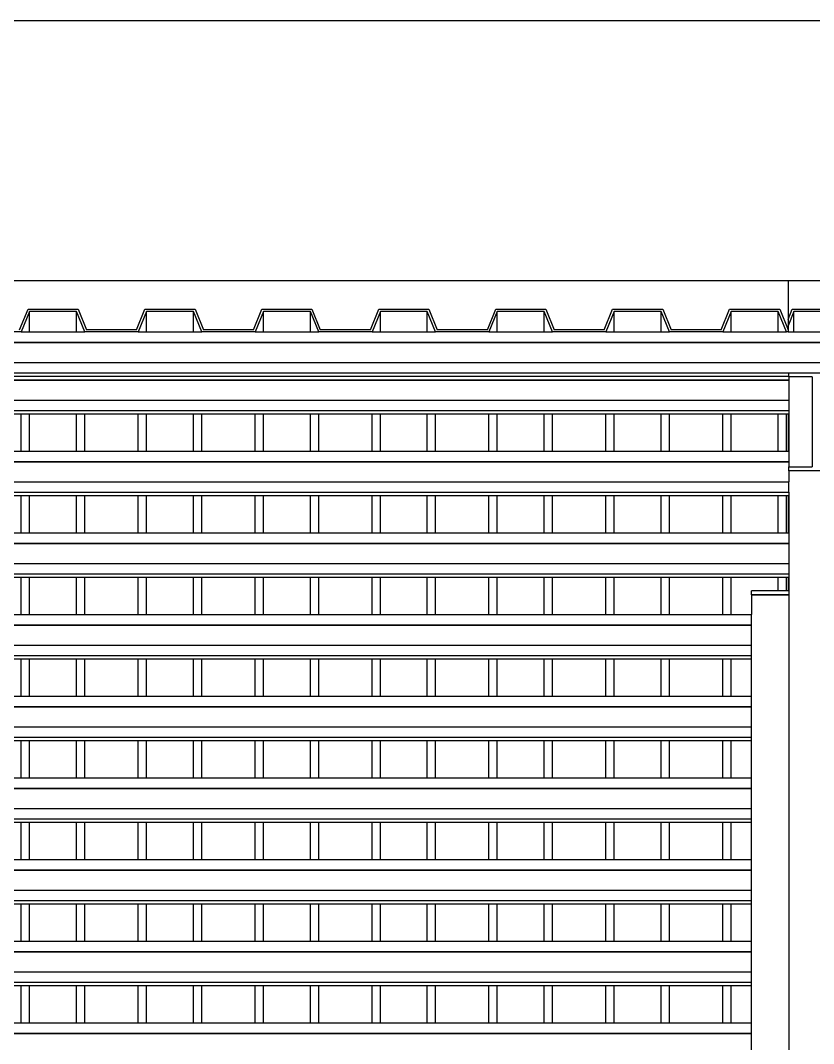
# Model space of a CAD drawing. Extents: x -49.7 to 49.7, y -10.2 to 18.8.
# Drawn here: x -27.506 to -25.591, y 13.151 to 15.623 of the extents above; entities that cross this region are included whole.
import ezdxf

# ---------------------------------------------------------------- set-up
doc = ezdxf.new("R2010")
doc.units = 0
doc.layers.get('0').update_dxf_attribs({"linetype": 'CONTINUOUS'})

msp = doc.modelspace()

# ---------------------------------------------------------------- linework, layer by layer
for p, q in [((-30.6573, 15.6226), (-15.1473, 15.6226)), ((-28.3452, 14.9941), (-25.6522, 14.9941)), ((-25.6522, 14.9941), (-22.9592, 14.9941)), ((-25.6522, 14.9941), (-25.6522, 14.9004)), ((-25.6522, 14.9941), (-25.6522, 14.8757)), ((-27.5081, 14.8757), (-27.4879, 14.925)), ((-27.484, 14.9194), (-27.5042, 14.8701)), ((-27.4879, 14.925), (-27.3669, 14.925)), ((-27.484, 14.8701), (-27.484, 14.9194)), ((-27.3708, 14.9194), (-27.484, 14.9194)), ((-27.3708, 14.8701), (-27.3708, 14.9194)), ((-27.3506, 14.8701), (-27.3708, 14.9194)), ((-27.3669, 14.925), (-27.3467, 14.8757)), ((-27.2257, 14.8757), (-27.2055, 14.925)), ((-27.2016, 14.9194), (-27.2218, 14.8701)), ((-27.2055, 14.925), (-27.0845, 14.925)), ((-27.2016, 14.8701), (-27.2016, 14.9194)), ((-27.0884, 14.9194), (-27.2016, 14.9194)), ((-27.0884, 14.8701), (-27.0884, 14.9194)), ((-27.0682, 14.8701), (-27.0884, 14.9194)), ((-27.0845, 14.925), (-27.0643, 14.8757)), ((-26.9433, 14.8757), (-26.9231, 14.925)), ((-26.9192, 14.9194), (-26.9394, 14.8701)), ((-26.9231, 14.925), (-26.8021, 14.925)), ((-26.9192, 14.8701), (-26.9192, 14.9194)), ((-26.806, 14.9194), (-26.9192, 14.9194)), ((-26.806, 14.8701), (-26.806, 14.9194)), ((-26.7858, 14.8701), (-26.806, 14.9194)), ((-26.8021, 14.925), (-26.7819, 14.8757)), ((-26.6609, 14.8757), (-26.6407, 14.925)), ((-26.6368, 14.9194), (-26.6569, 14.8701)), ((-26.6407, 14.925), (-26.5196, 14.925)), ((-26.6368, 14.8701), (-26.6368, 14.9194)), ((-26.5236, 14.9194), (-26.6368, 14.9194)), ((-26.5236, 14.8701), (-26.5236, 14.9194)), ((-26.5034, 14.8701), (-26.5236, 14.9194)), ((-26.5196, 14.925), (-26.4995, 14.8757)), ((-26.3784, 14.8757), (-26.3583, 14.925)), ((-26.3544, 14.9194), (-26.3745, 14.8701)), ((-26.3583, 14.925), (-26.2372, 14.925)), ((-26.3544, 14.8701), (-26.3544, 14.9194)), ((-26.2411, 14.9194), (-26.3544, 14.9194)), ((-26.2411, 14.8701), (-26.2411, 14.9194)), ((-26.221, 14.8701), (-26.2411, 14.9194)), ((-26.2372, 14.925), (-26.2171, 14.8757)), ((-26.096, 14.8757), (-26.0759, 14.925)), ((-26.0719, 14.9194), (-26.0921, 14.8701)), ((-26.0759, 14.925), (-25.9548, 14.925)), ((-26.0719, 14.8701), (-26.0719, 14.9194)), ((-25.9587, 14.9194), (-26.0719, 14.9194)), ((-25.9587, 14.8701), (-25.9587, 14.9194)), ((-25.9386, 14.8701), (-25.9587, 14.9194)), ((-25.9548, 14.925), (-25.9346, 14.8757)), ((-25.8136, 14.8757), (-25.7934, 14.925)), ((-25.7895, 14.9194), (-25.8097, 14.8701)), ((-25.7934, 14.925), (-25.6724, 14.925)), ((-25.7895, 14.8701), (-25.7895, 14.9194)), ((-25.6763, 14.9194), (-25.7895, 14.9194)), ((-25.6763, 14.8701), (-25.6763, 14.9194)), ((-25.6561, 14.8701), (-25.6763, 14.9194)), ((-25.6724, 14.925), (-25.6522, 14.8757)), ((-25.6522, 14.9004), (-25.6421, 14.925)), ((-25.6382, 14.9194), (-25.6522, 14.8852)), ((-25.6421, 14.925), (-25.5211, 14.925)), ((-25.6382, 14.8701), (-25.6382, 14.9194)), ((-25.525, 14.9194), (-25.6382, 14.9194)), ((-25.6522, 14.9004), (-25.6522, 14.8852)), ((-25.6522, 14.8757), (-25.6522, 14.8852)), ((-27.5042, 14.8701), (-27.633, 14.8701)), ((-27.5042, 14.8701), (-27.484, 14.8701)), ((-27.484, 14.8701), (-27.3708, 14.8701)), ((-27.3708, 14.8701), (-27.3506, 14.8701)), ((-27.2218, 14.8701), (-27.3506, 14.8701)), ((-27.2257, 14.8757), (-27.3467, 14.8757)), ((-27.2218, 14.8701), (-27.2016, 14.8701)), ((-27.2016, 14.8701), (-27.0884, 14.8701)), ((-27.0884, 14.8701), (-27.0682, 14.8701)), ((-26.9394, 14.8701), (-27.0682, 14.8701)), ((-26.9433, 14.8757), (-27.0643, 14.8757)), ((-26.9394, 14.8701), (-26.9192, 14.8701)), ((-26.9192, 14.8701), (-26.806, 14.8701)), ((-26.806, 14.8701), (-26.7858, 14.8701)), ((-26.6569, 14.8701), (-26.7858, 14.8701)), ((-26.6609, 14.8757), (-26.7819, 14.8757)), ((-26.6569, 14.8701), (-26.6368, 14.8701)), ((-26.6368, 14.8701), (-26.5236, 14.8701)), ((-26.5236, 14.8701), (-26.5034, 14.8701)), ((-26.3745, 14.8701), (-26.5034, 14.8701)), ((-26.3784, 14.8757), (-26.4995, 14.8757)), ((-26.3745, 14.8701), (-26.3544, 14.8701)), ((-26.3544, 14.8701), (-26.2411, 14.8701)), ((-26.2411, 14.8701), (-26.221, 14.8701)), ((-26.0921, 14.8701), (-26.221, 14.8701)), ((-26.096, 14.8757), (-26.2171, 14.8757)), ((-26.0921, 14.8701), (-26.0719, 14.8701)), ((-26.0719, 14.8701), (-25.9587, 14.8701)), ((-25.9587, 14.8701), (-25.9386, 14.8701)), ((-25.8097, 14.8701), (-25.9386, 14.8701)), ((-25.8136, 14.8757), (-25.9346, 14.8757)), ((-25.8097, 14.8701), (-25.7895, 14.8701)), ((-25.7895, 14.8701), (-25.6763, 14.8701)), ((-25.6763, 14.8701), (-25.6561, 14.8701)), ((-25.6522, 14.8701), (-25.6561, 14.8701)), ((-25.6522, 14.8757), (-25.6522, 14.8701)), ((-25.6522, 14.8701), (-25.6382, 14.8701)), ((-25.6382, 14.8701), (-25.525, 14.8701)), ((-28.3452, 14.8454), (-13.6549, 14.8454)), ((-28.3452, 14.8446), (-13.6549, 14.8446)), ((-28.3452, 14.7961), (-13.6549, 14.7961)), ((-28.3452, 14.7714), (-25.6507, 14.7714)), ((-28.3452, 14.7632), (-25.6507, 14.7632)), ((-28.3452, 14.7547), (-25.6507, 14.7547)), ((-28.3452, 14.7539), (-25.6507, 14.7539)), ((-25.6507, 14.7714), (-25.5307, 14.7714)), ((-25.6507, 14.7632), (-25.6507, 14.7714)), ((-25.6507, 14.7618), (-25.6507, 14.7632)), ((-25.5938, 14.7618), (-25.6507, 14.7618)), ((-25.6507, 14.7618), (-25.6507, 14.7547)), ((-25.6507, 14.7547), (-25.6507, 14.7539)), ((-25.6507, 14.7539), (-25.6507, 14.7054)), ((-25.5938, 14.7618), (-25.5938, 14.5444)), ((-28.3452, 14.7054), (-25.6507, 14.7054)), ((-25.6507, 14.7054), (-25.6507, 14.6807)), ((-28.3452, 14.6807), (-25.6507, 14.6807)), ((-25.6507, 14.6807), (-25.6507, 14.6725)), ((-27.633, 14.6725), (-27.5042, 14.6725)), ((-27.5042, 14.5821), (-27.5042, 14.6725)), ((-27.5042, 14.6725), (-27.484, 14.6725)), ((-27.484, 14.5821), (-27.484, 14.6725)), ((-27.484, 14.6725), (-27.3708, 14.6725)), ((-27.3708, 14.5821), (-27.3708, 14.6725)), ((-27.3708, 14.6725), (-27.3506, 14.6725)), ((-27.3506, 14.5821), (-27.3506, 14.6725)), ((-27.3506, 14.6725), (-27.2218, 14.6725)), ((-27.2218, 14.5821), (-27.2218, 14.6725)), ((-27.2218, 14.6725), (-27.2016, 14.6725)), ((-27.2016, 14.5821), (-27.2016, 14.6725)), ((-27.2016, 14.6725), (-27.0884, 14.6725)), ((-27.0884, 14.5821), (-27.0884, 14.6725)), ((-27.0884, 14.6725), (-27.0682, 14.6725)), ((-27.0682, 14.5821), (-27.0682, 14.6725)), ((-27.0682, 14.6725), (-26.9394, 14.6725)), ((-26.9394, 14.5821), (-26.9394, 14.6725)), ((-26.9394, 14.6725), (-26.9192, 14.6725)), ((-26.9192, 14.5821), (-26.9192, 14.6725)), ((-26.9192, 14.6725), (-26.806, 14.6725)), ((-26.806, 14.5821), (-26.806, 14.6725)), ((-26.806, 14.6725), (-26.7858, 14.6725)), ((-26.7858, 14.5821), (-26.7858, 14.6725)), ((-26.7858, 14.6725), (-26.6569, 14.6725)), ((-26.6569, 14.5821), (-26.6569, 14.6725)), ((-26.6569, 14.6725), (-26.6368, 14.6725)), ((-26.6368, 14.5821), (-26.6368, 14.6725)), ((-26.6368, 14.6725), (-26.5236, 14.6725)), ((-26.5236, 14.5821), (-26.5236, 14.6725)), ((-26.5236, 14.6725), (-26.5034, 14.6725)), ((-26.5034, 14.5821), (-26.5034, 14.6725)), ((-26.5034, 14.6725), (-26.3745, 14.6725)), ((-26.3745, 14.5821), (-26.3745, 14.6725)), ((-26.3745, 14.6725), (-26.3544, 14.6725)), ((-26.3544, 14.5821), (-26.3544, 14.6725)), ((-26.3544, 14.6725), (-26.2411, 14.6725)), ((-26.2411, 14.5821), (-26.2411, 14.6725)), ((-26.2411, 14.6725), (-26.221, 14.6725)), ((-26.221, 14.5821), (-26.221, 14.6725)), ((-26.221, 14.6725), (-26.0921, 14.6725)), ((-26.0921, 14.5821), (-26.0921, 14.6725)), ((-26.0921, 14.6725), (-26.0719, 14.6725)), ((-26.0719, 14.5821), (-26.0719, 14.6725)), ((-26.0719, 14.6725), (-25.9587, 14.6725)), ((-25.9587, 14.5821), (-25.9587, 14.6725)), ((-25.9587, 14.6725), (-25.9386, 14.6725)), ((-25.9386, 14.5821), (-25.9386, 14.6725)), ((-25.9386, 14.6725), (-25.8097, 14.6725)), ((-25.8097, 14.5821), (-25.8097, 14.6725)), ((-25.8097, 14.6725), (-25.7895, 14.6725)), ((-25.7895, 14.5821), (-25.7895, 14.6725)), ((-25.7895, 14.6725), (-25.6763, 14.6725)), ((-25.6763, 14.5821), (-25.6763, 14.6725)), ((-25.6763, 14.6725), (-25.6561, 14.6725)), ((-25.6561, 14.5821), (-25.6561, 14.6725)), ((-25.6561, 14.6725), (-25.6522, 14.6725)), ((-25.6522, 14.6725), (-25.6522, 14.5821)), ((-25.6522, 14.6725), (-25.6507, 14.6725)), ((-25.6507, 14.6725), (-25.6507, 14.5821)), ((-27.633, 14.5821), (-27.5042, 14.5821)), ((-27.5042, 14.5821), (-27.484, 14.5821)), ((-27.484, 14.5821), (-27.3708, 14.5821)), ((-27.3708, 14.5821), (-27.3506, 14.5821)), ((-27.3506, 14.5821), (-27.2218, 14.5821)), ((-27.2218, 14.5821), (-27.2016, 14.5821)), ((-27.2016, 14.5821), (-27.0884, 14.5821)), ((-27.0884, 14.5821), (-27.0682, 14.5821)), ((-27.0682, 14.5821), (-26.9394, 14.5821)), ((-26.9394, 14.5821), (-26.9192, 14.5821)), ((-26.9192, 14.5821), (-26.806, 14.5821)), ((-26.806, 14.5821), (-26.7858, 14.5821)), ((-26.7858, 14.5821), (-26.6569, 14.5821)), ((-26.6569, 14.5821), (-26.6368, 14.5821)), ((-26.6368, 14.5821), (-26.5236, 14.5821)), ((-26.5236, 14.5821), (-26.5034, 14.5821)), ((-26.5034, 14.5821), (-26.3745, 14.5821)), ((-26.3745, 14.5821), (-26.3544, 14.5821)), ((-26.3544, 14.5821), (-26.2411, 14.5821)), ((-26.2411, 14.5821), (-26.221, 14.5821)), ((-26.221, 14.5821), (-26.0921, 14.5821)), ((-26.0921, 14.5821), (-26.0719, 14.5821)), ((-26.0719, 14.5821), (-25.9587, 14.5821)), ((-25.9587, 14.5821), (-25.9386, 14.5821)), ((-25.9386, 14.5821), (-25.8097, 14.5821)), ((-25.8097, 14.5821), (-25.7895, 14.5821)), ((-25.7895, 14.5821), (-25.6763, 14.5821)), ((-25.6763, 14.5821), (-25.6561, 14.5821)), ((-25.6561, 14.5821), (-25.6522, 14.5821)), ((-25.6522, 14.5821), (-25.6507, 14.5821)), ((-25.6507, 14.5821), (-25.6507, 14.5574)), ((-28.3452, 14.5574), (-25.6507, 14.5574)), ((-28.3452, 14.5566), (-25.6507, 14.5566)), ((-25.6507, 14.5574), (-25.6507, 14.5566)), ((-25.6507, 14.5566), (-25.6507, 14.5444)), ((-25.6507, 14.5347), (-25.6507, 14.5444)), ((-25.6507, 14.5444), (-25.5938, 14.5444)), ((-25.5307, 14.5347), (-25.6507, 14.5347)), ((-25.6507, 14.5347), (-25.6507, 14.5081)), ((-28.3452, 14.5081), (-25.6507, 14.5081)), ((-25.6507, 14.4834), (-25.6507, 14.5081)), ((-28.3452, 14.4834), (-25.6507, 14.4834)), ((-25.6507, 14.4834), (-25.6507, 14.4752)), ((-27.633, 14.4752), (-27.5042, 14.4752)), ((-27.5042, 14.3848), (-27.5042, 14.4752)), ((-27.5042, 14.4752), (-27.484, 14.4752)), ((-27.484, 14.3848), (-27.484, 14.4752)), ((-27.484, 14.4752), (-27.3708, 14.4752)), ((-27.3708, 14.3848), (-27.3708, 14.4752)), ((-27.3708, 14.4752), (-27.3506, 14.4752)), ((-27.3506, 14.3848), (-27.3506, 14.4752)), ((-27.3506, 14.4752), (-27.2218, 14.4752)), ((-27.2218, 14.3848), (-27.2218, 14.4752)), ((-27.2218, 14.4752), (-27.2016, 14.4752)), ((-27.2016, 14.3848), (-27.2016, 14.4752)), ((-27.2016, 14.4752), (-27.0884, 14.4752)), ((-27.0884, 14.3848), (-27.0884, 14.4752)), ((-27.0884, 14.4752), (-27.0682, 14.4752)), ((-27.0682, 14.3848), (-27.0682, 14.4752)), ((-27.0682, 14.4752), (-26.9394, 14.4752)), ((-26.9394, 14.3848), (-26.9394, 14.4752)), ((-26.9394, 14.4752), (-26.9192, 14.4752)), ((-26.9192, 14.3848), (-26.9192, 14.4752)), ((-26.9192, 14.4752), (-26.806, 14.4752)), ((-26.806, 14.3848), (-26.806, 14.4752)), ((-26.806, 14.4752), (-26.7858, 14.4752)), ((-26.7858, 14.3848), (-26.7858, 14.4752)), ((-26.7858, 14.4752), (-26.6569, 14.4752)), ((-26.6569, 14.3848), (-26.6569, 14.4752)), ((-26.6569, 14.4752), (-26.6368, 14.4752)), ((-26.6368, 14.3848), (-26.6368, 14.4752)), ((-26.6368, 14.4752), (-26.5236, 14.4752)), ((-26.5236, 14.3848), (-26.5236, 14.4752)), ((-26.5236, 14.4752), (-26.5034, 14.4752)), ((-26.5034, 14.3848), (-26.5034, 14.4752)), ((-26.5034, 14.4752), (-26.3745, 14.4752)), ((-26.3745, 14.3848), (-26.3745, 14.4752)), ((-26.3745, 14.4752), (-26.3544, 14.4752)), ((-26.3544, 14.3848), (-26.3544, 14.4752)), ((-26.3544, 14.4752), (-26.2411, 14.4752)), ((-26.2411, 14.3848), (-26.2411, 14.4752)), ((-26.2411, 14.4752), (-26.221, 14.4752)), ((-26.221, 14.3848), (-26.221, 14.4752)), ((-26.221, 14.4752), (-26.0921, 14.4752)), ((-26.0921, 14.3848), (-26.0921, 14.4752)), ((-26.0921, 14.4752), (-26.0719, 14.4752)), ((-26.0719, 14.3848), (-26.0719, 14.4752)), ((-26.0719, 14.4752), (-25.9587, 14.4752)), ((-25.9587, 14.3848), (-25.9587, 14.4752)), ((-25.9587, 14.4752), (-25.9386, 14.4752)), ((-25.9386, 14.3848), (-25.9386, 14.4752)), ((-25.9386, 14.4752), (-25.8097, 14.4752)), ((-25.8097, 14.3848), (-25.8097, 14.4752)), ((-25.8097, 14.4752), (-25.7895, 14.4752)), ((-25.7895, 14.3848), (-25.7895, 14.4752)), ((-25.7895, 14.4752), (-25.6763, 14.4752)), ((-25.6763, 14.3848), (-25.6763, 14.4752)), ((-25.6763, 14.4752), (-25.6561, 14.4752)), ((-25.6561, 14.3848), (-25.6561, 14.4752)), ((-25.6561, 14.4752), (-25.6522, 14.4752)), ((-25.6522, 14.4752), (-25.6522, 14.3848)), ((-25.6522, 14.4752), (-25.6507, 14.4752)), ((-25.6507, 14.4752), (-25.6507, 14.3848)), ((-27.633, 14.3848), (-27.5042, 14.3848)), ((-27.5042, 14.3848), (-27.484, 14.3848)), ((-27.484, 14.3848), (-27.3708, 14.3848)), ((-27.3708, 14.3848), (-27.3506, 14.3848)), ((-27.3506, 14.3848), (-27.2218, 14.3848)), ((-27.2218, 14.3848), (-27.2016, 14.3848)), ((-27.2016, 14.3848), (-27.0884, 14.3848)), ((-27.0884, 14.3848), (-27.0682, 14.3848)), ((-27.0682, 14.3848), (-26.9394, 14.3848)), ((-26.9394, 14.3848), (-26.9192, 14.3848)), ((-26.9192, 14.3848), (-26.806, 14.3848)), ((-26.806, 14.3848), (-26.7858, 14.3848)), ((-26.7858, 14.3848), (-26.6569, 14.3848)), ((-26.6569, 14.3848), (-26.6368, 14.3848)), ((-26.6368, 14.3848), (-26.5236, 14.3848)), ((-26.5236, 14.3848), (-26.5034, 14.3848)), ((-26.5034, 14.3848), (-26.3745, 14.3848)), ((-26.3745, 14.3848), (-26.3544, 14.3848)), ((-26.3544, 14.3848), (-26.2411, 14.3848)), ((-26.2411, 14.3848), (-26.221, 14.3848)), ((-26.221, 14.3848), (-26.0921, 14.3848)), ((-26.0921, 14.3848), (-26.0719, 14.3848)), ((-26.0719, 14.3848), (-25.9587, 14.3848)), ((-25.9587, 14.3848), (-25.9386, 14.3848)), ((-25.9386, 14.3848), (-25.8097, 14.3848)), ((-25.8097, 14.3848), (-25.7895, 14.3848)), ((-25.7895, 14.3848), (-25.6763, 14.3848)), ((-25.6763, 14.3848), (-25.6561, 14.3848)), ((-25.6561, 14.3848), (-25.6522, 14.3848)), ((-25.6522, 14.3848), (-25.6507, 14.3848)), ((-25.6507, 14.3848), (-25.6507, 14.3601)), ((-28.3452, 14.3601), (-25.6507, 14.3601)), ((-28.3452, 14.3593), (-25.6507, 14.3593)), ((-25.6507, 14.3601), (-25.6507, 14.3593)), ((-25.6507, 14.3593), (-25.6507, 14.3108)), ((-28.3452, 14.3108), (-25.6507, 14.3108)), ((-25.6507, 14.3108), (-25.6507, 14.2862)), ((-28.3452, 14.2862), (-25.6507, 14.2862)), ((-25.6507, 14.2862), (-25.6507, 14.2779)), ((-27.633, 14.2779), (-27.5042, 14.2779)), ((-27.5042, 14.1875), (-27.5042, 14.2779)), ((-27.5042, 14.2779), (-27.484, 14.2779)), ((-27.484, 14.1875), (-27.484, 14.2779)), ((-27.484, 14.2779), (-27.3708, 14.2779)), ((-27.3708, 14.1875), (-27.3708, 14.2779)), ((-27.3708, 14.2779), (-27.3506, 14.2779)), ((-27.3506, 14.1875), (-27.3506, 14.2779)), ((-27.3506, 14.2779), (-27.2218, 14.2779)), ((-27.2218, 14.1875), (-27.2218, 14.2779)), ((-27.2218, 14.2779), (-27.2016, 14.2779)), ((-27.2016, 14.1875), (-27.2016, 14.2779)), ((-27.2016, 14.2779), (-27.0884, 14.2779)), ((-27.0884, 14.1875), (-27.0884, 14.2779)), ((-27.0884, 14.2779), (-27.0682, 14.2779)), ((-27.0682, 14.1875), (-27.0682, 14.2779)), ((-27.0682, 14.2779), (-26.9394, 14.2779)), ((-26.9394, 14.1875), (-26.9394, 14.2779)), ((-26.9394, 14.2779), (-26.9192, 14.2779)), ((-26.9192, 14.1875), (-26.9192, 14.2779)), ((-26.9192, 14.2779), (-26.806, 14.2779)), ((-26.806, 14.1875), (-26.806, 14.2779)), ((-26.806, 14.2779), (-26.7858, 14.2779)), ((-26.7858, 14.1875), (-26.7858, 14.2779)), ((-26.7858, 14.2779), (-26.6569, 14.2779)), ((-26.6569, 14.1875), (-26.6569, 14.2779)), ((-26.6569, 14.2779), (-26.6368, 14.2779)), ((-26.6368, 14.1875), (-26.6368, 14.2779)), ((-26.6368, 14.2779), (-26.5236, 14.2779)), ((-26.5236, 14.1875), (-26.5236, 14.2779)), ((-26.5236, 14.2779), (-26.5034, 14.2779)), ((-26.5034, 14.1875), (-26.5034, 14.2779)), ((-26.5034, 14.2779), (-26.3745, 14.2779)), ((-26.3745, 14.1875), (-26.3745, 14.2779)), ((-26.3745, 14.2779), (-26.3544, 14.2779)), ((-26.3544, 14.1875), (-26.3544, 14.2779)), ((-26.3544, 14.2779), (-26.2411, 14.2779)), ((-26.2411, 14.1875), (-26.2411, 14.2779)), ((-26.2411, 14.2779), (-26.221, 14.2779)), ((-26.221, 14.1875), (-26.221, 14.2779)), ((-26.221, 14.2779), (-26.0921, 14.2779)), ((-26.0921, 14.1875), (-26.0921, 14.2779)), ((-26.0921, 14.2779), (-26.0719, 14.2779)), ((-26.0719, 14.1875), (-26.0719, 14.2779)), ((-26.0719, 14.2779), (-25.9587, 14.2779)), ((-25.9587, 14.1875), (-25.9587, 14.2779)), ((-25.9587, 14.2779), (-25.9386, 14.2779)), ((-25.9386, 14.1875), (-25.9386, 14.2779)), ((-25.9386, 14.2779), (-25.8097, 14.2779)), ((-25.8097, 14.1875), (-25.8097, 14.2779)), ((-25.8097, 14.2779), (-25.7895, 14.2779)), ((-25.7895, 14.1875), (-25.7895, 14.2779)), ((-25.7895, 14.2779), (-25.6763, 14.2779)), ((-25.6763, 14.2449), (-25.6763, 14.2779)), ((-25.6763, 14.2779), (-25.6561, 14.2779)), ((-25.6561, 14.2449), (-25.6561, 14.2779)), ((-25.6561, 14.2779), (-25.6522, 14.2779)), ((-25.6522, 14.2779), (-25.6522, 14.2449)), ((-25.6522, 14.2779), (-25.6507, 14.2779)), ((-25.6507, 14.2779), (-25.6507, 14.2449)), ((-25.7407, 14.235), (-25.7407, 14.2449)), ((-25.6763, 14.2449), (-25.7407, 14.2449)), ((-25.6763, 14.235), (-25.7407, 14.235)), ((-25.7407, 14.235), (-25.7407, 14.2349)), ((-25.7407, 14.2349), (-25.6763, 14.2349)), ((-25.7407, 14.2349), (-25.7407, 14.1875)), ((-25.6561, 14.2449), (-25.6763, 14.2449)), ((-25.6763, 14.2349), (-25.6763, 14.235)), ((-25.6561, 14.235), (-25.6763, 14.235)), ((-25.6763, 14.2349), (-25.6561, 14.2349)), ((-25.6522, 14.2449), (-25.6561, 14.2449)), ((-25.6561, 14.2349), (-25.6561, 14.235)), ((-25.6522, 14.235), (-25.6561, 14.235)), ((-25.6561, 14.2349), (-25.6522, 14.2349)), ((-25.6507, 14.2449), (-25.6522, 14.2449)), ((-25.6522, 14.235), (-25.6522, 14.2349)), ((-25.6507, 14.235), (-25.6522, 14.235)), ((-25.6522, 14.2349), (-25.6507, 14.2349)), ((-25.6507, 14.2449), (-25.6507, 14.235)), ((-25.6507, 14.235), (-25.6507, 14.2349)), ((-25.6507, 14.2349), (-25.6507, 8.2963)), ((-27.633, 14.1875), (-27.5042, 14.1875)), ((-27.5042, 14.1875), (-27.484, 14.1875)), ((-27.484, 14.1875), (-27.3708, 14.1875)), ((-27.3708, 14.1875), (-27.3506, 14.1875)), ((-27.3506, 14.1875), (-27.2218, 14.1875)), ((-27.2218, 14.1875), (-27.2016, 14.1875)), ((-27.2016, 14.1875), (-27.0884, 14.1875)), ((-27.0884, 14.1875), (-27.0682, 14.1875)), ((-27.0682, 14.1875), (-26.9394, 14.1875)), ((-26.9394, 14.1875), (-26.9192, 14.1875)), ((-26.9192, 14.1875), (-26.806, 14.1875)), ((-26.806, 14.1875), (-26.7858, 14.1875)), ((-26.7858, 14.1875), (-26.6569, 14.1875)), ((-26.6569, 14.1875), (-26.6368, 14.1875)), ((-26.6368, 14.1875), (-26.5236, 14.1875)), ((-26.5236, 14.1875), (-26.5034, 14.1875)), ((-26.5034, 14.1875), (-26.3745, 14.1875)), ((-26.3745, 14.1875), (-26.3544, 14.1875)), ((-26.3544, 14.1875), (-26.2411, 14.1875)), ((-26.2411, 14.1875), (-26.221, 14.1875)), ((-26.221, 14.1875), (-26.0921, 14.1875)), ((-26.0921, 14.1875), (-26.0719, 14.1875)), ((-26.0719, 14.1875), (-25.9587, 14.1875)), ((-25.9587, 14.1875), (-25.9386, 14.1875)), ((-25.9386, 14.1875), (-25.8097, 14.1875)), ((-25.8097, 14.1875), (-25.7895, 14.1875)), ((-25.7895, 14.1875), (-25.7407, 14.1875)), ((-25.7407, 14.1629), (-25.7407, 14.1875)), ((-28.3452, 14.1629), (-25.7407, 14.1629)), ((-28.3452, 14.162), (-25.7407, 14.162)), ((-25.7407, 14.162), (-25.7407, 14.1629)), ((-25.7407, 14.1135), (-25.7407, 14.162)), ((-28.3452, 14.1135), (-25.7407, 14.1135)), ((-25.7407, 14.0889), (-25.7407, 14.1135)), ((-28.3452, 14.0889), (-25.7407, 14.0889)), ((-25.7407, 14.0807), (-25.7407, 14.0889)), ((-27.633, 14.0807), (-27.5042, 14.0807)), ((-27.5042, 13.9902), (-27.5042, 14.0807)), ((-27.5042, 14.0807), (-27.484, 14.0807)), ((-27.484, 13.9902), (-27.484, 14.0807)), ((-27.484, 14.0807), (-27.3708, 14.0807)), ((-27.3708, 13.9902), (-27.3708, 14.0807)), ((-27.3708, 14.0807), (-27.3506, 14.0807)), ((-27.3506, 13.9902), (-27.3506, 14.0807)), ((-27.3506, 14.0807), (-27.2218, 14.0807)), ((-27.2218, 13.9902), (-27.2218, 14.0807)), ((-27.2218, 14.0807), (-27.2016, 14.0807)), ((-27.2016, 13.9902), (-27.2016, 14.0807)), ((-27.2016, 14.0807), (-27.0884, 14.0807)), ((-27.0884, 13.9902), (-27.0884, 14.0807)), ((-27.0884, 14.0807), (-27.0682, 14.0807)), ((-27.0682, 13.9902), (-27.0682, 14.0807)), ((-27.0682, 14.0807), (-26.9394, 14.0807)), ((-26.9394, 13.9902), (-26.9394, 14.0807)), ((-26.9394, 14.0807), (-26.9192, 14.0807)), ((-26.9192, 13.9902), (-26.9192, 14.0807)), ((-26.9192, 14.0807), (-26.806, 14.0807)), ((-26.806, 13.9902), (-26.806, 14.0807)), ((-26.806, 14.0807), (-26.7858, 14.0807)), ((-26.7858, 13.9902), (-26.7858, 14.0807)), ((-26.7858, 14.0807), (-26.6569, 14.0807)), ((-26.6569, 13.9902), (-26.6569, 14.0807)), ((-26.6569, 14.0807), (-26.6368, 14.0807)), ((-26.6368, 13.9902), (-26.6368, 14.0807)), ((-26.6368, 14.0807), (-26.5236, 14.0807)), ((-26.5236, 13.9902), (-26.5236, 14.0807)), ((-26.5236, 14.0807), (-26.5034, 14.0807)), ((-26.5034, 13.9902), (-26.5034, 14.0807)), ((-26.5034, 14.0807), (-26.3745, 14.0807)), ((-26.3745, 13.9902), (-26.3745, 14.0807)), ((-26.3745, 14.0807), (-26.3544, 14.0807)), ((-26.3544, 13.9902), (-26.3544, 14.0807)), ((-26.3544, 14.0807), (-26.2411, 14.0807)), ((-26.2411, 13.9902), (-26.2411, 14.0807)), ((-26.2411, 14.0807), (-26.221, 14.0807)), ((-26.221, 13.9902), (-26.221, 14.0807)), ((-26.221, 14.0807), (-26.0921, 14.0807)), ((-26.0921, 13.9902), (-26.0921, 14.0807)), ((-26.0921, 14.0807), (-26.0719, 14.0807)), ((-26.0719, 13.9902), (-26.0719, 14.0807)), ((-26.0719, 14.0807), (-25.9587, 14.0807)), ((-25.9587, 13.9902), (-25.9587, 14.0807)), ((-25.9587, 14.0807), (-25.9386, 14.0807)), ((-25.9386, 13.9902), (-25.9386, 14.0807)), ((-25.9386, 14.0807), (-25.8097, 14.0807)), ((-25.8097, 13.9902), (-25.8097, 14.0807)), ((-25.8097, 14.0807), (-25.7895, 14.0807)), ((-25.7895, 13.9902), (-25.7895, 14.0807)), ((-25.7895, 14.0807), (-25.7407, 14.0807)), ((-25.7407, 13.9902), (-25.7407, 14.0807)), ((-27.633, 13.9902), (-27.5042, 13.9902)), ((-27.5042, 13.9902), (-27.484, 13.9902)), ((-27.484, 13.9902), (-27.3708, 13.9902)), ((-27.3708, 13.9902), (-27.3506, 13.9902)), ((-27.3506, 13.9902), (-27.2218, 13.9902)), ((-27.2218, 13.9902), (-27.2016, 13.9902)), ((-27.2016, 13.9902), (-27.0884, 13.9902)), ((-27.0884, 13.9902), (-27.0682, 13.9902)), ((-27.0682, 13.9902), (-26.9394, 13.9902)), ((-26.9394, 13.9902), (-26.9192, 13.9902)), ((-26.9192, 13.9902), (-26.806, 13.9902)), ((-26.806, 13.9902), (-26.7858, 13.9902)), ((-26.7858, 13.9902), (-26.6569, 13.9902)), ((-26.6569, 13.9902), (-26.6368, 13.9902)), ((-26.6368, 13.9902), (-26.5236, 13.9902)), ((-26.5236, 13.9902), (-26.5034, 13.9902)), ((-26.5034, 13.9902), (-26.3745, 13.9902)), ((-26.3745, 13.9902), (-26.3544, 13.9902)), ((-26.3544, 13.9902), (-26.2411, 13.9902)), ((-26.2411, 13.9902), (-26.221, 13.9902)), ((-26.221, 13.9902), (-26.0921, 13.9902)), ((-26.0921, 13.9902), (-26.0719, 13.9902)), ((-26.0719, 13.9902), (-25.9587, 13.9902)), ((-25.9587, 13.9902), (-25.9386, 13.9902)), ((-25.9386, 13.9902), (-25.8097, 13.9902)), ((-25.8097, 13.9902), (-25.7895, 13.9902)), ((-25.7895, 13.9902), (-25.7407, 13.9902)), ((-25.7407, 13.9656), (-25.7407, 13.9902)), ((-28.3452, 13.9656), (-25.7407, 13.9656)), ((-28.3452, 13.9648), (-25.7407, 13.9648)), ((-25.7407, 13.9648), (-25.7407, 13.9656)), ((-25.7407, 13.9163), (-25.7407, 13.9648)), ((-28.3452, 13.9163), (-25.7407, 13.9163)), ((-25.7407, 13.8916), (-25.7407, 13.9163)), ((-28.3452, 13.8916), (-25.7407, 13.8916)), ((-25.7407, 13.8834), (-25.7407, 13.8916)), ((-27.633, 13.8834), (-27.5042, 13.8834)), ((-27.5042, 13.793), (-27.5042, 13.8834)), ((-27.5042, 13.8834), (-27.484, 13.8834)), ((-27.484, 13.793), (-27.484, 13.8834)), ((-27.484, 13.8834), (-27.3708, 13.8834)), ((-27.3708, 13.793), (-27.3708, 13.8834)), ((-27.3708, 13.8834), (-27.3506, 13.8834)), ((-27.3506, 13.793), (-27.3506, 13.8834)), ((-27.3506, 13.8834), (-27.2218, 13.8834)), ((-27.2218, 13.793), (-27.2218, 13.8834)), ((-27.2218, 13.8834), (-27.2016, 13.8834)), ((-27.2016, 13.793), (-27.2016, 13.8834)), ((-27.2016, 13.8834), (-27.0884, 13.8834)), ((-27.0884, 13.793), (-27.0884, 13.8834)), ((-27.0884, 13.8834), (-27.0682, 13.8834)), ((-27.0682, 13.793), (-27.0682, 13.8834)), ((-27.0682, 13.8834), (-26.9394, 13.8834)), ((-26.9394, 13.793), (-26.9394, 13.8834)), ((-26.9394, 13.8834), (-26.9192, 13.8834)), ((-26.9192, 13.793), (-26.9192, 13.8834)), ((-26.9192, 13.8834), (-26.806, 13.8834)), ((-26.806, 13.793), (-26.806, 13.8834)), ((-26.806, 13.8834), (-26.7858, 13.8834)), ((-26.7858, 13.793), (-26.7858, 13.8834)), ((-26.7858, 13.8834), (-26.6569, 13.8834)), ((-26.6569, 13.793), (-26.6569, 13.8834)), ((-26.6569, 13.8834), (-26.6368, 13.8834)), ((-26.6368, 13.793), (-26.6368, 13.8834)), ((-26.6368, 13.8834), (-26.5236, 13.8834)), ((-26.5236, 13.793), (-26.5236, 13.8834)), ((-26.5236, 13.8834), (-26.5034, 13.8834)), ((-26.5034, 13.793), (-26.5034, 13.8834)), ((-26.5034, 13.8834), (-26.3745, 13.8834)), ((-26.3745, 13.793), (-26.3745, 13.8834)), ((-26.3745, 13.8834), (-26.3544, 13.8834)), ((-26.3544, 13.793), (-26.3544, 13.8834)), ((-26.3544, 13.8834), (-26.2411, 13.8834)), ((-26.2411, 13.793), (-26.2411, 13.8834)), ((-26.2411, 13.8834), (-26.221, 13.8834)), ((-26.221, 13.793), (-26.221, 13.8834)), ((-26.221, 13.8834), (-26.0921, 13.8834)), ((-26.0921, 13.793), (-26.0921, 13.8834)), ((-26.0921, 13.8834), (-26.0719, 13.8834)), ((-26.0719, 13.793), (-26.0719, 13.8834)), ((-26.0719, 13.8834), (-25.9587, 13.8834)), ((-25.9587, 13.793), (-25.9587, 13.8834)), ((-25.9587, 13.8834), (-25.9386, 13.8834)), ((-25.9386, 13.793), (-25.9386, 13.8834)), ((-25.9386, 13.8834), (-25.8097, 13.8834)), ((-25.8097, 13.793), (-25.8097, 13.8834)), ((-25.8097, 13.8834), (-25.7895, 13.8834)), ((-25.7895, 13.793), (-25.7895, 13.8834)), ((-25.7895, 13.8834), (-25.7407, 13.8834)), ((-25.7407, 13.793), (-25.7407, 13.8834)), ((-27.633, 13.793), (-27.5042, 13.793)), ((-27.5042, 13.793), (-27.484, 13.793)), ((-27.484, 13.793), (-27.3708, 13.793)), ((-27.3708, 13.793), (-27.3506, 13.793)), ((-27.3506, 13.793), (-27.2218, 13.793)), ((-27.2218, 13.793), (-27.2016, 13.793)), ((-27.2016, 13.793), (-27.0884, 13.793)), ((-27.0884, 13.793), (-27.0682, 13.793)), ((-27.0682, 13.793), (-26.9394, 13.793)), ((-26.9394, 13.793), (-26.9192, 13.793)), ((-26.9192, 13.793), (-26.806, 13.793)), ((-26.806, 13.793), (-26.7858, 13.793)), ((-26.7858, 13.793), (-26.6569, 13.793)), ((-26.6569, 13.793), (-26.6368, 13.793)), ((-26.6368, 13.793), (-26.5236, 13.793)), ((-26.5236, 13.793), (-26.5034, 13.793)), ((-26.5034, 13.793), (-26.3745, 13.793)), ((-26.3745, 13.793), (-26.3544, 13.793)), ((-26.3544, 13.793), (-26.2411, 13.793)), ((-26.2411, 13.793), (-26.221, 13.793)), ((-26.221, 13.793), (-26.0921, 13.793)), ((-26.0921, 13.793), (-26.0719, 13.793)), ((-26.0719, 13.793), (-25.9587, 13.793)), ((-25.9587, 13.793), (-25.9386, 13.793)), ((-25.9386, 13.793), (-25.8097, 13.793)), ((-25.8097, 13.793), (-25.7895, 13.793)), ((-25.7895, 13.793), (-25.7407, 13.793)), ((-25.7407, 13.7683), (-25.7407, 13.793)), ((-28.3452, 13.7683), (-25.7407, 13.7683)), ((-28.3452, 13.7675), (-25.7407, 13.7675)), ((-25.7407, 13.7675), (-25.7407, 13.7683)), ((-25.7407, 13.719), (-25.7407, 13.7675)), ((-28.3452, 13.719), (-25.7407, 13.719)), ((-25.7407, 13.6943), (-25.7407, 13.719)), ((-28.3452, 13.6943), (-25.7407, 13.6943)), ((-25.7407, 13.6861), (-25.7407, 13.6943)), ((-27.633, 13.6861), (-27.5042, 13.6861)), ((-27.5042, 13.5957), (-27.5042, 13.6861)), ((-27.5042, 13.6861), (-27.484, 13.6861)), ((-27.484, 13.5957), (-27.484, 13.6861)), ((-27.484, 13.6861), (-27.3708, 13.6861)), ((-27.3708, 13.5957), (-27.3708, 13.6861)), ((-27.3708, 13.6861), (-27.3506, 13.6861)), ((-27.3506, 13.5957), (-27.3506, 13.6861)), ((-27.3506, 13.6861), (-27.2218, 13.6861)), ((-27.2218, 13.5957), (-27.2218, 13.6861)), ((-27.2218, 13.6861), (-27.2016, 13.6861)), ((-27.2016, 13.5957), (-27.2016, 13.6861)), ((-27.2016, 13.6861), (-27.0884, 13.6861)), ((-27.0884, 13.5957), (-27.0884, 13.6861)), ((-27.0884, 13.6861), (-27.0682, 13.6861)), ((-27.0682, 13.5957), (-27.0682, 13.6861)), ((-27.0682, 13.6861), (-26.9394, 13.6861)), ((-26.9394, 13.5957), (-26.9394, 13.6861)), ((-26.9394, 13.6861), (-26.9192, 13.6861)), ((-26.9192, 13.5957), (-26.9192, 13.6861)), ((-26.9192, 13.6861), (-26.806, 13.6861)), ((-26.806, 13.5957), (-26.806, 13.6861)), ((-26.806, 13.6861), (-26.7858, 13.6861)), ((-26.7858, 13.5957), (-26.7858, 13.6861)), ((-26.7858, 13.6861), (-26.6569, 13.6861)), ((-26.6569, 13.5957), (-26.6569, 13.6861)), ((-26.6569, 13.6861), (-26.6368, 13.6861)), ((-26.6368, 13.5957), (-26.6368, 13.6861)), ((-26.6368, 13.6861), (-26.5236, 13.6861)), ((-26.5236, 13.5957), (-26.5236, 13.6861)), ((-26.5236, 13.6861), (-26.5034, 13.6861)), ((-26.5034, 13.5957), (-26.5034, 13.6861)), ((-26.5034, 13.6861), (-26.3745, 13.6861)), ((-26.3745, 13.5957), (-26.3745, 13.6861)), ((-26.3745, 13.6861), (-26.3544, 13.6861)), ((-26.3544, 13.5957), (-26.3544, 13.6861)), ((-26.3544, 13.6861), (-26.2411, 13.6861)), ((-26.2411, 13.5957), (-26.2411, 13.6861)), ((-26.2411, 13.6861), (-26.221, 13.6861)), ((-26.221, 13.5957), (-26.221, 13.6861)), ((-26.221, 13.6861), (-26.0921, 13.6861)), ((-26.0921, 13.5957), (-26.0921, 13.6861)), ((-26.0921, 13.6861), (-26.0719, 13.6861)), ((-26.0719, 13.5957), (-26.0719, 13.6861)), ((-26.0719, 13.6861), (-25.9587, 13.6861)), ((-25.9587, 13.5957), (-25.9587, 13.6861)), ((-25.9587, 13.6861), (-25.9386, 13.6861)), ((-25.9386, 13.5957), (-25.9386, 13.6861)), ((-25.9386, 13.6861), (-25.8097, 13.6861)), ((-25.8097, 13.5957), (-25.8097, 13.6861)), ((-25.8097, 13.6861), (-25.7895, 13.6861)), ((-25.7895, 13.5957), (-25.7895, 13.6861)), ((-25.7895, 13.6861), (-25.7407, 13.6861)), ((-25.7407, 13.5957), (-25.7407, 13.6861)), ((-27.633, 13.5957), (-27.5042, 13.5957)), ((-27.5042, 13.5957), (-27.484, 13.5957)), ((-27.484, 13.5957), (-27.3708, 13.5957)), ((-27.3708, 13.5957), (-27.3506, 13.5957)), ((-27.3506, 13.5957), (-27.2218, 13.5957)), ((-27.2218, 13.5957), (-27.2016, 13.5957)), ((-27.2016, 13.5957), (-27.0884, 13.5957)), ((-27.0884, 13.5957), (-27.0682, 13.5957)), ((-27.0682, 13.5957), (-26.9394, 13.5957)), ((-26.9394, 13.5957), (-26.9192, 13.5957)), ((-26.9192, 13.5957), (-26.806, 13.5957)), ((-26.806, 13.5957), (-26.7858, 13.5957)), ((-26.7858, 13.5957), (-26.6569, 13.5957)), ((-26.6569, 13.5957), (-26.6368, 13.5957)), ((-26.6368, 13.5957), (-26.5236, 13.5957)), ((-26.5236, 13.5957), (-26.5034, 13.5957)), ((-26.5034, 13.5957), (-26.3745, 13.5957)), ((-26.3745, 13.5957), (-26.3544, 13.5957)), ((-26.3544, 13.5957), (-26.2411, 13.5957)), ((-26.2411, 13.5957), (-26.221, 13.5957)), ((-26.221, 13.5957), (-26.0921, 13.5957)), ((-26.0921, 13.5957), (-26.0719, 13.5957)), ((-26.0719, 13.5957), (-25.9587, 13.5957)), ((-25.9587, 13.5957), (-25.9386, 13.5957)), ((-25.9386, 13.5957), (-25.8097, 13.5957)), ((-25.8097, 13.5957), (-25.7895, 13.5957)), ((-25.7895, 13.5957), (-25.7407, 13.5957)), ((-25.7407, 13.571), (-25.7407, 13.5957)), ((-28.3452, 13.571), (-25.7407, 13.571)), ((-28.3452, 13.5702), (-25.7407, 13.5702)), ((-25.7407, 13.5702), (-25.7407, 13.571)), ((-25.7407, 13.5217), (-25.7407, 13.5702)), ((-28.3452, 13.5217), (-25.7407, 13.5217)), ((-25.7407, 13.4971), (-25.7407, 13.5217)), ((-28.3452, 13.4971), (-25.7407, 13.4971)), ((-25.7407, 13.4888), (-25.7407, 13.4971)), ((-27.633, 13.4888), (-27.5042, 13.4888)), ((-27.5042, 13.3984), (-27.5042, 13.4888)), ((-27.5042, 13.4888), (-27.484, 13.4888)), ((-27.484, 13.3984), (-27.484, 13.4888)), ((-27.484, 13.4888), (-27.3708, 13.4888)), ((-27.3708, 13.3984), (-27.3708, 13.4888)), ((-27.3708, 13.4888), (-27.3506, 13.4888)), ((-27.3506, 13.3984), (-27.3506, 13.4888)), ((-27.3506, 13.4888), (-27.2218, 13.4888)), ((-27.2218, 13.3984), (-27.2218, 13.4888)), ((-27.2218, 13.4888), (-27.2016, 13.4888)), ((-27.2016, 13.3984), (-27.2016, 13.4888)), ((-27.2016, 13.4888), (-27.0884, 13.4888)), ((-27.0884, 13.3984), (-27.0884, 13.4888)), ((-27.0884, 13.4888), (-27.0682, 13.4888)), ((-27.0682, 13.3984), (-27.0682, 13.4888)), ((-27.0682, 13.4888), (-26.9394, 13.4888)), ((-26.9394, 13.3984), (-26.9394, 13.4888)), ((-26.9394, 13.4888), (-26.9192, 13.4888)), ((-26.9192, 13.3984), (-26.9192, 13.4888)), ((-26.9192, 13.4888), (-26.806, 13.4888)), ((-26.806, 13.3984), (-26.806, 13.4888)), ((-26.806, 13.4888), (-26.7858, 13.4888)), ((-26.7858, 13.3984), (-26.7858, 13.4888)), ((-26.7858, 13.4888), (-26.6569, 13.4888)), ((-26.6569, 13.3984), (-26.6569, 13.4888)), ((-26.6569, 13.4888), (-26.6368, 13.4888)), ((-26.6368, 13.3984), (-26.6368, 13.4888)), ((-26.6368, 13.4888), (-26.5236, 13.4888)), ((-26.5236, 13.3984), (-26.5236, 13.4888)), ((-26.5236, 13.4888), (-26.5034, 13.4888)), ((-26.5034, 13.3984), (-26.5034, 13.4888)), ((-26.5034, 13.4888), (-26.3745, 13.4888)), ((-26.3745, 13.3984), (-26.3745, 13.4888)), ((-26.3745, 13.4888), (-26.3544, 13.4888)), ((-26.3544, 13.3984), (-26.3544, 13.4888)), ((-26.3544, 13.4888), (-26.2411, 13.4888)), ((-26.2411, 13.3984), (-26.2411, 13.4888)), ((-26.2411, 13.4888), (-26.221, 13.4888)), ((-26.221, 13.3984), (-26.221, 13.4888)), ((-26.221, 13.4888), (-26.0921, 13.4888)), ((-26.0921, 13.3984), (-26.0921, 13.4888)), ((-26.0921, 13.4888), (-26.0719, 13.4888)), ((-26.0719, 13.3984), (-26.0719, 13.4888)), ((-26.0719, 13.4888), (-25.9587, 13.4888)), ((-25.9587, 13.3984), (-25.9587, 13.4888)), ((-25.9587, 13.4888), (-25.9386, 13.4888)), ((-25.9386, 13.3984), (-25.9386, 13.4888)), ((-25.9386, 13.4888), (-25.8097, 13.4888)), ((-25.8097, 13.3984), (-25.8097, 13.4888)), ((-25.8097, 13.4888), (-25.7895, 13.4888)), ((-25.7895, 13.3984), (-25.7895, 13.4888)), ((-25.7895, 13.4888), (-25.7407, 13.4888)), ((-25.7407, 13.3984), (-25.7407, 13.4888)), ((-27.633, 13.3984), (-27.5042, 13.3984)), ((-27.5042, 13.3984), (-27.484, 13.3984)), ((-27.484, 13.3984), (-27.3708, 13.3984)), ((-27.3708, 13.3984), (-27.3506, 13.3984)), ((-27.3506, 13.3984), (-27.2218, 13.3984)), ((-27.2218, 13.3984), (-27.2016, 13.3984)), ((-27.2016, 13.3984), (-27.0884, 13.3984)), ((-27.0884, 13.3984), (-27.0682, 13.3984)), ((-27.0682, 13.3984), (-26.9394, 13.3984)), ((-26.9394, 13.3984), (-26.9192, 13.3984)), ((-26.9192, 13.3984), (-26.806, 13.3984)), ((-26.806, 13.3984), (-26.7858, 13.3984)), ((-26.7858, 13.3984), (-26.6569, 13.3984)), ((-26.6569, 13.3984), (-26.6368, 13.3984)), ((-26.6368, 13.3984), (-26.5236, 13.3984)), ((-26.5236, 13.3984), (-26.5034, 13.3984)), ((-26.5034, 13.3984), (-26.3745, 13.3984)), ((-26.3745, 13.3984), (-26.3544, 13.3984)), ((-26.3544, 13.3984), (-26.2411, 13.3984)), ((-26.2411, 13.3984), (-26.221, 13.3984)), ((-26.221, 13.3984), (-26.0921, 13.3984)), ((-26.0921, 13.3984), (-26.0719, 13.3984)), ((-26.0719, 13.3984), (-25.9587, 13.3984)), ((-25.9587, 13.3984), (-25.9386, 13.3984)), ((-25.9386, 13.3984), (-25.8097, 13.3984)), ((-25.8097, 13.3984), (-25.7895, 13.3984)), ((-25.7895, 13.3984), (-25.7407, 13.3984)), ((-25.7407, 13.3738), (-25.7407, 13.3984)), ((-28.3452, 13.3738), (-25.7407, 13.3738)), ((-28.3452, 13.3729), (-25.7407, 13.3729)), ((-25.7407, 13.3729), (-25.7407, 13.3738)), ((-25.7407, 13.3244), (-25.7407, 13.3729)), ((-28.3452, 13.3244), (-25.7407, 13.3244)), ((-25.7407, 13.2998), (-25.7407, 13.3244)), ((-28.3452, 13.2998), (-25.7407, 13.2998)), ((-25.7407, 13.2916), (-25.7407, 13.2998)), ((-27.633, 13.2916), (-27.5042, 13.2916)), ((-27.5042, 13.2011), (-27.5042, 13.2916)), ((-27.5042, 13.2916), (-27.484, 13.2916)), ((-27.484, 13.2011), (-27.484, 13.2916)), ((-27.484, 13.2916), (-27.3708, 13.2916)), ((-27.3708, 13.2011), (-27.3708, 13.2916)), ((-27.3708, 13.2916), (-27.3506, 13.2916)), ((-27.3506, 13.2011), (-27.3506, 13.2916)), ((-27.3506, 13.2916), (-27.2218, 13.2916)), ((-27.2218, 13.2011), (-27.2218, 13.2916)), ((-27.2218, 13.2916), (-27.2016, 13.2916)), ((-27.2016, 13.2011), (-27.2016, 13.2916)), ((-27.2016, 13.2916), (-27.0884, 13.2916)), ((-27.0884, 13.2011), (-27.0884, 13.2916)), ((-27.0884, 13.2916), (-27.0682, 13.2916)), ((-27.0682, 13.2011), (-27.0682, 13.2916)), ((-27.0682, 13.2916), (-26.9394, 13.2916)), ((-26.9394, 13.2011), (-26.9394, 13.2916)), ((-26.9394, 13.2916), (-26.9192, 13.2916)), ((-26.9192, 13.2011), (-26.9192, 13.2916)), ((-26.9192, 13.2916), (-26.806, 13.2916)), ((-26.806, 13.2011), (-26.806, 13.2916)), ((-26.806, 13.2916), (-26.7858, 13.2916)), ((-26.7858, 13.2011), (-26.7858, 13.2916)), ((-26.7858, 13.2916), (-26.6569, 13.2916)), ((-26.6569, 13.2011), (-26.6569, 13.2916)), ((-26.6569, 13.2916), (-26.6368, 13.2916)), ((-26.6368, 13.2011), (-26.6368, 13.2916)), ((-26.6368, 13.2916), (-26.5236, 13.2916)), ((-26.5236, 13.2011), (-26.5236, 13.2916)), ((-26.5236, 13.2916), (-26.5034, 13.2916)), ((-26.5034, 13.2011), (-26.5034, 13.2916)), ((-26.5034, 13.2916), (-26.3745, 13.2916)), ((-26.3745, 13.2011), (-26.3745, 13.2916)), ((-26.3745, 13.2916), (-26.3544, 13.2916)), ((-26.3544, 13.2011), (-26.3544, 13.2916)), ((-26.3544, 13.2916), (-26.2411, 13.2916)), ((-26.2411, 13.2011), (-26.2411, 13.2916)), ((-26.2411, 13.2916), (-26.221, 13.2916)), ((-26.221, 13.2011), (-26.221, 13.2916)), ((-26.221, 13.2916), (-26.0921, 13.2916)), ((-26.0921, 13.2011), (-26.0921, 13.2916)), ((-26.0921, 13.2916), (-26.0719, 13.2916)), ((-26.0719, 13.2011), (-26.0719, 13.2916)), ((-26.0719, 13.2916), (-25.9587, 13.2916)), ((-25.9587, 13.2011), (-25.9587, 13.2916)), ((-25.9587, 13.2916), (-25.9386, 13.2916)), ((-25.9386, 13.2011), (-25.9386, 13.2916)), ((-25.9386, 13.2916), (-25.8097, 13.2916)), ((-25.8097, 13.2011), (-25.8097, 13.2916)), ((-25.8097, 13.2916), (-25.7895, 13.2916)), ((-25.7895, 13.2011), (-25.7895, 13.2916)), ((-25.7895, 13.2916), (-25.7407, 13.2916)), ((-25.7407, 13.2011), (-25.7407, 13.2916)), ((-27.633, 13.2011), (-27.5042, 13.2011)), ((-27.5042, 13.2011), (-27.484, 13.2011)), ((-27.484, 13.2011), (-27.3708, 13.2011)), ((-27.3708, 13.2011), (-27.3506, 13.2011)), ((-27.3506, 13.2011), (-27.2218, 13.2011)), ((-27.2218, 13.2011), (-27.2016, 13.2011)), ((-27.2016, 13.2011), (-27.0884, 13.2011)), ((-27.0884, 13.2011), (-27.0682, 13.2011)), ((-27.0682, 13.2011), (-26.9394, 13.2011)), ((-26.9394, 13.2011), (-26.9192, 13.2011)), ((-26.9192, 13.2011), (-26.806, 13.2011)), ((-26.806, 13.2011), (-26.7858, 13.2011)), ((-26.7858, 13.2011), (-26.6569, 13.2011)), ((-26.6569, 13.2011), (-26.6368, 13.2011)), ((-26.6368, 13.2011), (-26.5236, 13.2011)), ((-26.5236, 13.2011), (-26.5034, 13.2011)), ((-26.5034, 13.2011), (-26.3745, 13.2011)), ((-26.3745, 13.2011), (-26.3544, 13.2011)), ((-26.3544, 13.2011), (-26.2411, 13.2011)), ((-26.2411, 13.2011), (-26.221, 13.2011)), ((-26.221, 13.2011), (-26.0921, 13.2011)), ((-26.0921, 13.2011), (-26.0719, 13.2011)), ((-26.0719, 13.2011), (-25.9587, 13.2011)), ((-25.9587, 13.2011), (-25.9386, 13.2011)), ((-25.9386, 13.2011), (-25.8097, 13.2011)), ((-25.8097, 13.2011), (-25.7895, 13.2011)), ((-25.7895, 13.2011), (-25.7407, 13.2011)), ((-25.7407, 13.1765), (-25.7407, 13.2011)), ((-28.3452, 13.1765), (-25.7407, 13.1765)), ((-28.3452, 13.1757), (-25.7407, 13.1757)), ((-25.7407, 13.1757), (-25.7407, 13.1765)), ((-25.7407, 13.1272), (-25.7407, 13.1757))]:
    msp.add_line(p, q)

doc.saveas('drawing.dxf')
